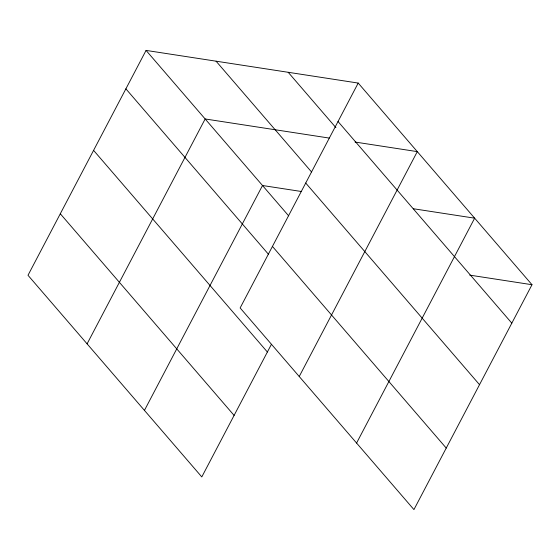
<?xml version="1.0" encoding="UTF-8"?>
<svg xmlns="http://www.w3.org/2000/svg" width="560" height="560" viewBox="0 0 560 560"><rect width="100%" height="100%" fill="white"/><g stroke="black" fill="none" stroke-linecap="round" stroke-linejoin="round"><path stroke-width="0.84" d="M358.204 83.069L240.135 307.944L413.938 509.593L532 284.718L358.204 83.069L146.062 50.407L28 275.282L201.796 476.931L271.418 344.323M87.094 343.84L205.156 118.965L329.259 138.075M144.445 410.389L262.507 185.507L301.399 191.499M299.229 376.509L417.291 151.627L355.068 142.051M356.58 443.051L474.649 218.176L413.287 208.726M469.77 275.135L532 284.718M338.023 121.506L511.819 323.155M288.197 72.289L335.923 127.666M216.069 61.187L311.5 171.913M305.718 183.029L479.521 384.678M146.062 50.407L288.631 215.817M272.44 246.421L446.236 448.07M125.881 88.837L268.45 254.254M93.583 150.367L267.379 352.016M60.305 213.759L234.101 415.408"/></g></svg>
